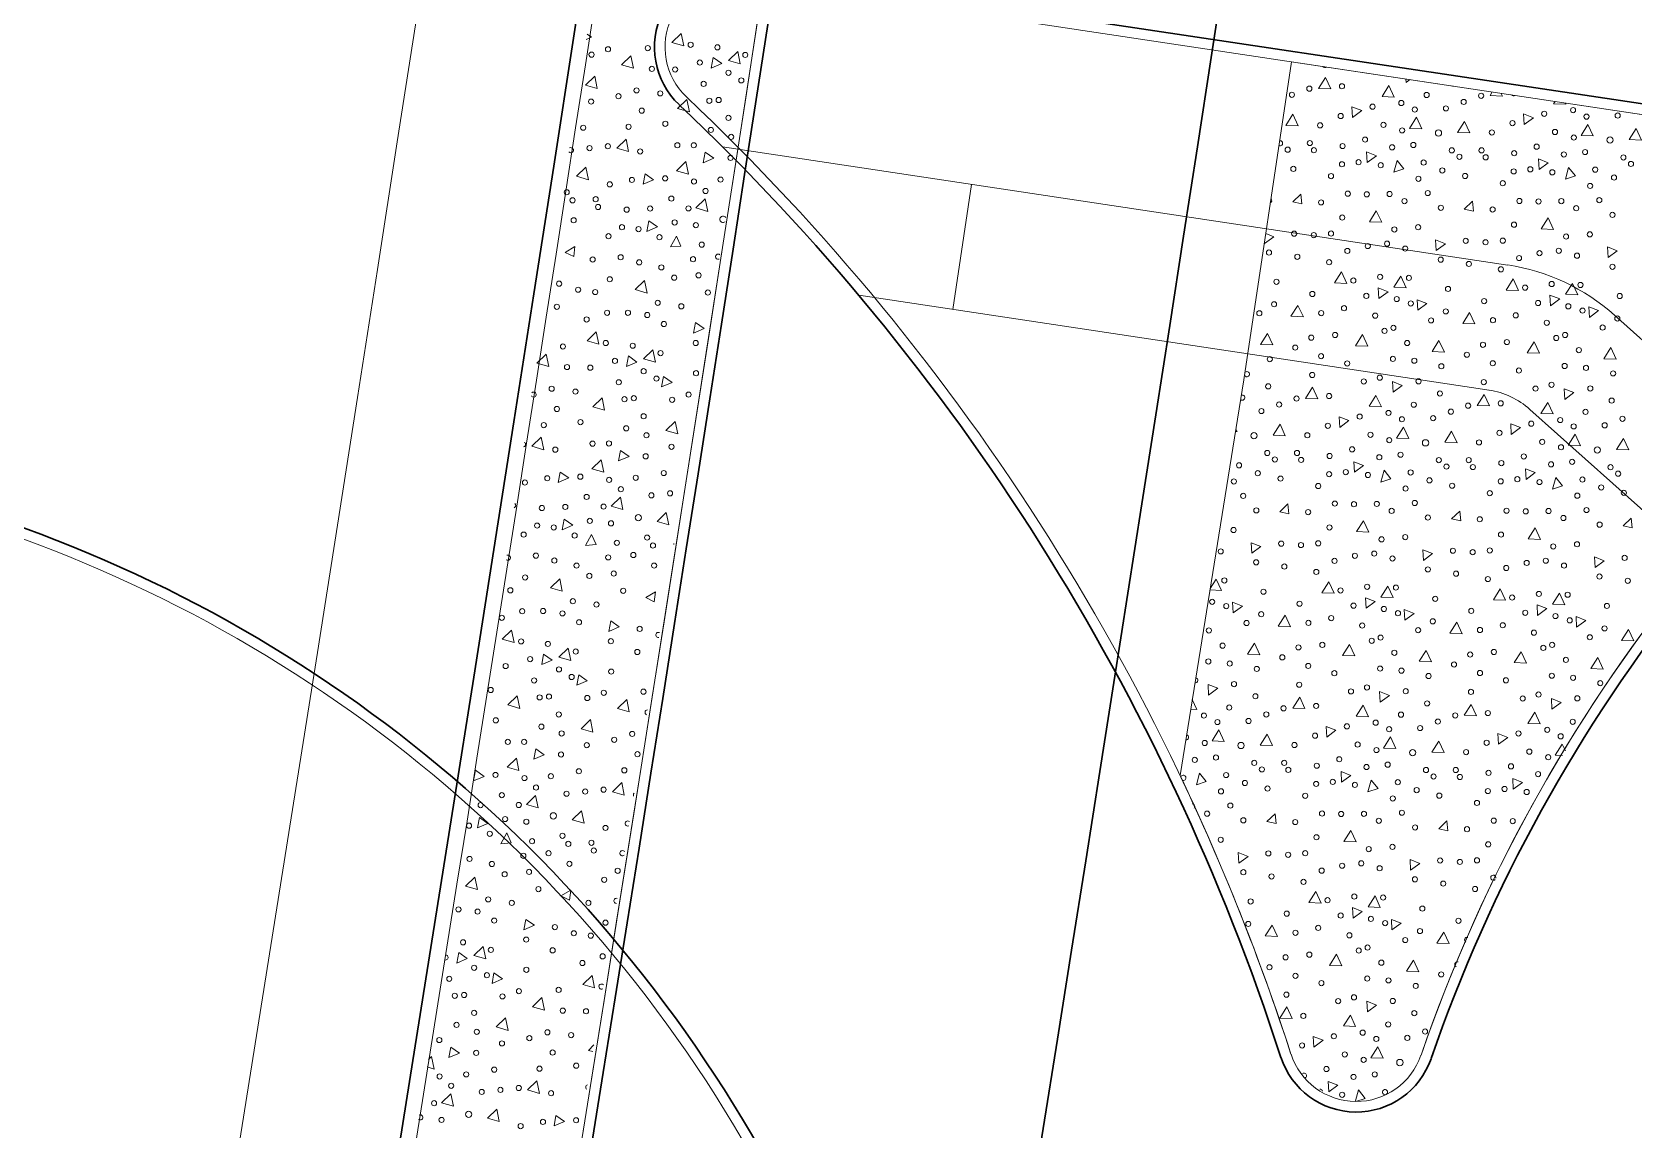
# Model space of a CAD drawing. Extents: x 2536801 to 2538856, y 7112140 to 7131569.
# Drawn here: x 2537818.6 to 2537919.8, y 7115272.8 to 7115342.2 of the extents above; entities that cross this region are included whole.
import ezdxf

# ---------------------------------------------------------------- set-up
doc = ezdxf.new("R2010")
doc.units = 0
doc.header["$LTSCALE"] = 100
doc.header["$MEASUREMENT"] = 0
for name, color, linetype, lineweight in [('D_BOC_FR', 3, 'Continuous', 13), ('D_BOC_MISC', 6, 'Continuous', 13), ('D_BOC_XST', 4, 'Continuous', 13), ('D_CTB_1', 2, 'Continuous', 0), ('D_EOS_FR', 3, 'Continuous', 30), ('D_EOS_ML', 7, 'Continuous', 30), ('D_EOT_ML', 7, 'Continuous', 13), ('D_FOC_FR', 3, 'Continuous', 30), ('D_FOC_XST', 4, 'Continuous', 30), ('D_RIPRAP_1', 7, 'Continuous', 0)]:
    doc.layers.add(name, color=color, linetype=linetype, lineweight=lineweight)

msp = doc.modelspace()

# ---------------------------------------------------------------- linework, layer by layer
at = {"layer": 'D_BOC_FR', "lineweight": 0}
msp.add_arc((2526379.38, 7117111.1), 11620.33, 349.200993, 352.971213, dxfattribs=at)
at = {"layer": 'D_BOC_MISC'}
for p, q in [((2537862.19, 7115334.99), (2537911.8, 7115327.52)), ((2537876.73, 7115324.71), (2537877.92, 7115332.62)), ((2537870.8, 7115325.61), (2537910.61, 7115319.61)), ((2537929.7, 7115314.36), (2537918.54, 7115324.35)), ((2537924.36, 7115308.4), (2537913.2, 7115318.39))]:
    msp.add_line(p, q, dxfattribs=at)
for radius in [13, 5]:
    msp.add_arc((2537909.86, 7115314.67), radius, 48.1653, 81.4386, dxfattribs=at)
at = {"layer": 'D_BOC_XST', "lineweight": 0}
msp.add_line((2537863.52, 7115345.58), (2537948.09, 7115332.85), dxfattribs=at)
at = {"layer": 'D_BOC_XST', "lineweight": 0, "extrusion": (0, 0, -1)}
for centre, start, end in [((-2537862.88, 7115341.29), 313.4179, 98.5614), ((-2537902.22, 7115278.98), 199.0351, 342.0508)]:
    msp.add_arc(centre, 4.33, start, end, dxfattribs=at)
at = {"layer": 'D_BOC_XST', "lineweight": 0}
for centre, radius, start, end in [((2537760.47, 7115233.06), 144.67, 17.9492, 46.5821), ((2538001.48, 7115244.74), 100.67, 121.6913, 160.9649), ((2537788.04, 7115228.17), 87.33, 350.6282, 81.4386)]:
    msp.add_arc(centre, radius, start, end, dxfattribs=at)
at = {"layer": 'D_CTB_1', "linetype": 'Continuous', "lineweight": 0, "ltscale": 0.025}
msp.add_arc((2526379.38, 7117111.1), 11610, 347.843052, 352.937674, dxfattribs=at)
at = {"layer": 'D_EOS_FR'}
msp.add_arc((2526379.38, 7117111.1), 11649, 349.376372, 352.971213, dxfattribs=at)
at = {"layer": 'D_EOS_ML'}
for radius, start in [(11485, 346.032105), (11515, 347.842935), (11609, 347.843052)]:
    msp.add_arc((2526379.38, 7117111.1), radius, start, 358.175075, dxfattribs=at)
at = {"layer": 'D_EOT_ML'}
for radius, start in [(11473, 346.032105), (11527, 347.842935), (11599, 347.843038)]:
    msp.add_arc((2526379.38, 7117111.1), radius, start, 358.175075, dxfattribs=at)
at = {"layer": 'D_FOC_FR'}
msp.add_arc((2526379.38, 7117111.1), 11621, 349.948329, 352.971213, dxfattribs=at)
at = {"layer": 'D_FOC_XST'}
msp.add_line((2537863.62, 7115346.24), (2537948.19, 7115333.51), dxfattribs=at)
at = {"layer": 'D_FOC_XST', "extrusion": (0, 0, -1)}
for centre, start, end in [((-2537862.88, 7115341.29), 313.4179, 98.5614), ((-2537902.22, 7115278.98), 199.0351, 342.0508)]:
    msp.add_arc(centre, 5, start, end, dxfattribs=at)
at = {"layer": 'D_FOC_XST'}
for centre, radius, start, end in [((2537760.47, 7115233.06), 144, 17.9492, 46.5821), ((2538001.48, 7115244.74), 100, 121.6913, 160.9649), ((2537788.04, 7115228.17), 88, 350.6282, 81.4386)]:
    msp.add_arc(centre, radius, start, end, dxfattribs=at)
at = {"layer": 'D_RIPRAP_1', "color": 7, "linetype": 'Continuous', "lineweight": 0}
for p, q in [((2537898.21, 7115331.51), (2537898.72, 7115332.01)), ((2537898.78, 7115331.38), (2537898.21, 7115331.51)), ((2537898.72, 7115332.01), (2537898.78, 7115331.38)), ((2537909.05, 7115331.06), (2537909.57, 7115331.56)), ((2537909.57, 7115331.56), (2537909.63, 7115330.93)), ((2537909.63, 7115330.93), (2537909.05, 7115331.06)), ((2537852.25, 7115328.32), (2537852.86, 7115328.69)), ((2537852.78, 7115328.06), (2537852.25, 7115328.32)), ((2537852.86, 7115328.69), (2537852.78, 7115328.06)), ((2537897.39, 7115311.93), (2537897.91, 7115312.42)), ((2537897.91, 7115312.42), (2537897.97, 7115311.8)), ((2537897.97, 7115311.8), (2537897.39, 7115311.93)), ((2537908.24, 7115311.48), (2537908.76, 7115311.97)), ((2537908.82, 7115311.35), (2537908.24, 7115311.48)), ((2537908.76, 7115311.97), (2537908.82, 7115311.35)), ((2537919.09, 7115311.03), (2537919.6, 7115311.52)), ((2537919.6, 7115311.52), (2537919.66, 7115310.9)), ((2537919.66, 7115310.9), (2537919.09, 7115311.03)), ((2537857.33, 7115306.5), (2537857.95, 7115306.86)), ((2537857.86, 7115306.24), (2537857.33, 7115306.5)), ((2537857.95, 7115306.86), (2537857.86, 7115306.24)), ((2537896.58, 7115292.34), (2537897.1, 7115292.84)), ((2537897.16, 7115292.21), (2537896.58, 7115292.34)), ((2537897.1, 7115292.84), (2537897.16, 7115292.21)), ((2537907.43, 7115291.89), (2537907.94, 7115292.39)), ((2537908.01, 7115291.76), (2537907.43, 7115291.89)), ((2537907.94, 7115292.39), (2537908.01, 7115291.76)), ((2537851.97, 7115287.65), (2537852.59, 7115288.01)), ((2537852.59, 7115288.01), (2537852.51, 7115287.38)), ((2537852.51, 7115287.38), (2537851.97, 7115287.65))]:
    msp.add_line(p, q, dxfattribs=at)
at = {"layer": 'D_RIPRAP_1', "color": 7, "linetype": 'Continuous', "lineweight": 0, "flags": 128}
for points in [[(2537853.63, 7115342.12), (2537853.91, 7115341.92), (2537853.57, 7115341.78)], [(2537905.61, 7115339.24), (2537905.37, 7115339.06), (2537905.35, 7115339.28)], [(2537911.37, 7115338.37), (2537911.46, 7115338.2), (2537910.68, 7115338.23), (2537910.82, 7115338.46)], [(2537915.44, 7115337.76), (2537915.47, 7115337.69), (2537914.69, 7115337.72), (2537914.78, 7115337.86)], [(2537896.5, 7115329.52), (2537897.01, 7115329.31), (2537896.43, 7115328.89), (2537896.43, 7115329.01)], [(2537894.61, 7115317.17), (2537894.7, 7115317), (2537894.59, 7115317)], [(2537892.99, 7115307.07), (2537893.37, 7115307.67), (2537893.71, 7115306.95), (2537892.97, 7115306.98)], [(2537891.86, 7115300.05), (2537892.15, 7115299.42), (2537891.76, 7115299.44)], [(2537915.26, 7115296.52), (2537914.8, 7115296.54), (2537915.24, 7115297.24), (2537915.44, 7115296.81)], [(2537853.99, 7115277.8), (2537853.71, 7115277.88), (2537854.05, 7115278.22)], [(2537843.61, 7115277.3), (2537843.8, 7115277.49), (2537843.96, 7115276.7), (2537843.53, 7115276.83)], [(2537902.17, 7115274.69), (2537902.36, 7115275.38), (2537902.79, 7115274.84), (2537902.27, 7115274.67)]]:
    msp.add_lwpolyline(points, dxfattribs=at)
for points in [[(2537859.73, 7115341.37), (2537858.98, 7115341.59), (2537859.57, 7115342.16)], [(2537856.56, 7115339.96), (2537855.81, 7115340.17), (2537856.4, 7115340.74)], [(2537861.47, 7115339.97), (2537861.59, 7115340.63), (2537862.14, 7115340.25)], [(2537863.3, 7115340.23), (2537862.56, 7115340.44), (2537863.15, 7115341.01)], [(2537854.27, 7115338.68), (2537853.52, 7115338.89), (2537854.11, 7115339.46)], [(2537900.61, 7115338.65), (2537899.83, 7115338.68), (2537900.27, 7115339.37)], [(2537904.62, 7115338.14), (2537903.85, 7115338.17), (2537904.29, 7115338.87)], [(2537860.09, 7115337.2), (2537859.34, 7115337.42), (2537859.93, 7115337.99)], [(2537901.99, 7115336.85), (2537901.95, 7115337.52), (2537902.57, 7115337.28)], [(2537898.56, 7115336.32), (2537897.78, 7115336.35), (2537898.22, 7115337.05)], [(2537906.36, 7115336.13), (2537905.58, 7115336.16), (2537906.02, 7115336.86)], [(2537909.4, 7115335.87), (2537908.63, 7115335.9), (2537909.07, 7115336.6)], [(2537912.84, 7115336.4), (2537912.8, 7115337.07), (2537913.42, 7115336.83)], [(2537917.2, 7115335.68), (2537916.43, 7115335.71), (2537916.86, 7115336.41)], [(2537856.25, 7115334.7), (2537855.5, 7115334.91), (2537856.09, 7115335.48)], [(2537920.25, 7115335.42), (2537919.47, 7115335.45), (2537919.91, 7115336.14)], [(2537860.97, 7115333.99), (2537861.09, 7115334.66), (2537861.63, 7115334.28)], [(2537902.92, 7115334.01), (2537902.88, 7115334.68), (2537903.5, 7115334.43)], [(2537853.71, 7115332.91), (2537852.96, 7115333.13), (2537853.55, 7115333.7)], [(2537860.03, 7115333.27), (2537859.28, 7115333.48), (2537859.87, 7115334.06)], [(2537905.23, 7115333.6), (2537904.59, 7115333.39), (2537904.8, 7115334.13)], [(2537913.77, 7115333.56), (2537913.73, 7115334.23), (2537914.35, 7115333.98)], [(2537916.07, 7115333.15), (2537915.44, 7115332.94), (2537915.64, 7115333.68)], [(2537857.17, 7115332.63), (2537857.29, 7115333.29), (2537857.83, 7115332.91)], [(2537861.25, 7115330.91), (2537860.5, 7115331.13), (2537861.09, 7115331.7)], [(2537857.41, 7115329.65), (2537857.53, 7115330.31), (2537858.08, 7115329.93)], [(2537903.83, 7115330.22), (2537903.06, 7115330.25), (2537903.49, 7115330.95)], [(2537914.68, 7115329.77), (2537913.9, 7115329.8), (2537914.34, 7115330.5)], [(2537859.56, 7115328.71), (2537858.89, 7115328.66), (2537859.27, 7115329.34)], [(2537907.28, 7115328.44), (2537907.24, 7115329.11), (2537907.86, 7115328.86)], [(2537918.13, 7115327.99), (2537918.09, 7115328.66), (2537918.71, 7115328.41)], [(2537857.42, 7115325.75), (2537856.67, 7115325.97), (2537857.26, 7115326.54)], [(2537901.63, 7115326.36), (2537900.85, 7115326.39), (2537901.29, 7115327.09)], [(2537905.37, 7115326.08), (2537904.59, 7115326.12), (2537905.03, 7115326.81)], [(2537912.48, 7115325.91), (2537911.7, 7115325.94), (2537912.14, 7115326.64)], [(2537916.22, 7115325.63), (2537915.44, 7115325.67), (2537915.88, 7115326.36)], [(2537903.65, 7115325.4), (2537903.61, 7115326.07), (2537904.23, 7115325.83)], [(2537906.11, 7115324.66), (2537906.07, 7115325.33), (2537906.69, 7115325.09)], [(2537914.5, 7115324.95), (2537914.46, 7115325.62), (2537915.08, 7115325.38)], [(2537898.88, 7115324.25), (2537898.1, 7115324.28), (2537898.54, 7115324.97)], [(2537909.72, 7115323.8), (2537908.95, 7115323.83), (2537909.38, 7115324.52)], [(2537916.95, 7115324.21), (2537916.92, 7115324.88), (2537917.53, 7115324.64)], [(2537854.37, 7115322.52), (2537853.63, 7115322.73), (2537854.21, 7115323.3)], [(2537860.35, 7115323.22), (2537860.47, 7115323.88), (2537861.02, 7115323.5)], [(2537896.95, 7115322.47), (2537896.17, 7115322.5), (2537896.61, 7115323.2)], [(2537902.95, 7115322.39), (2537902.17, 7115322.42), (2537902.61, 7115323.12)], [(2537907.79, 7115322.02), (2537907.01, 7115322.05), (2537907.45, 7115322.75)], [(2537913.79, 7115321.94), (2537913.02, 7115321.97), (2537913.46, 7115322.67)], [(2537918.64, 7115321.57), (2537917.86, 7115321.6), (2537918.3, 7115322.3)], [(2537851.2, 7115321.1), (2537850.46, 7115321.31), (2537851.05, 7115321.89)], [(2537856.11, 7115321.11), (2537856.24, 7115321.77), (2537856.78, 7115321.39)], [(2537857.95, 7115321.37), (2537857.2, 7115321.59), (2537857.79, 7115322.16)], [(2537858.33, 7115319.82), (2537858.45, 7115320.48), (2537859, 7115320.1)], [(2537899.8, 7115319.06), (2537899.02, 7115319.09), (2537899.46, 7115319.79)], [(2537903.81, 7115318.56), (2537903.03, 7115318.59), (2537903.47, 7115319.28)], [(2537904.55, 7115319.48), (2537904.52, 7115320.15), (2537905.13, 7115319.91)], [(2537910.64, 7115318.61), (2537909.87, 7115318.64), (2537910.3, 7115319.34)], [(2537915.4, 7115319.03), (2537915.36, 7115319.7), (2537915.98, 7115319.46)], [(2537854.73, 7115318.35), (2537853.98, 7115318.56), (2537854.57, 7115319.13)], [(2537914.66, 7115318.11), (2537913.88, 7115318.14), (2537914.32, 7115318.83)], [(2537859.35, 7115316.86), (2537858.61, 7115317.07), (2537859.2, 7115317.64)], [(2537897.74, 7115316.73), (2537896.97, 7115316.77), (2537897.41, 7115317.46)], [(2537901.18, 7115317.26), (2537901.14, 7115317.93), (2537901.76, 7115317.69)], [(2537905.54, 7115316.55), (2537904.77, 7115316.58), (2537905.2, 7115317.27)], [(2537912.02, 7115316.81), (2537911.99, 7115317.48), (2537912.6, 7115317.24)], [(2537850.89, 7115315.84), (2537850.14, 7115316.06), (2537850.73, 7115316.63)], [(2537908.59, 7115316.28), (2537907.81, 7115316.32), (2537908.25, 7115317.01)], [(2537916.39, 7115316.1), (2537915.61, 7115316.13), (2537916.05, 7115316.82)], [(2537919.44, 7115315.83), (2537918.66, 7115315.87), (2537919.1, 7115316.56)], [(2537854.68, 7115314.42), (2537853.93, 7115314.63), (2537854.52, 7115315.2)], [(2537855.61, 7115315.14), (2537855.73, 7115315.8), (2537856.28, 7115315.42)], [(2537851.81, 7115313.77), (2537851.93, 7115314.43), (2537852.48, 7115314.06)], [(2537902.11, 7115314.42), (2537902.07, 7115315.09), (2537902.69, 7115314.85)], [(2537904.41, 7115314.01), (2537903.78, 7115313.8), (2537903.98, 7115314.55)], [(2537912.95, 7115313.97), (2537912.92, 7115314.64), (2537913.53, 7115314.4)], [(2537915.26, 7115313.56), (2537914.62, 7115313.35), (2537914.83, 7115314.1)], [(2537855.89, 7115312.06), (2537855.14, 7115312.27), (2537855.73, 7115312.84)], [(2537852.06, 7115310.79), (2537852.18, 7115311.45), (2537852.72, 7115311.07)], [(2537858.79, 7115311.09), (2537858.05, 7115311.3), (2537858.63, 7115311.88)], [(2537903.02, 7115310.63), (2537902.24, 7115310.67), (2537902.68, 7115311.36)], [(2537854.2, 7115309.86), (2537853.53, 7115309.8), (2537853.91, 7115310.48)], [(2537913.87, 7115310.18), (2537913.09, 7115310.22), (2537913.53, 7115310.91)], [(2537895.62, 7115309.3), (2537895.58, 7115309.97), (2537896.2, 7115309.73)], [(2537906.47, 7115308.85), (2537906.43, 7115309.52), (2537907.05, 7115309.28)], [(2537917.31, 7115308.4), (2537917.28, 7115309.07), (2537917.89, 7115308.83)], [(2537852.06, 7115306.9), (2537851.31, 7115307.11), (2537851.9, 7115307.68)], [(2537900.82, 7115306.78), (2537900.04, 7115306.81), (2537900.48, 7115307.5)], [(2537904.56, 7115306.5), (2537903.78, 7115306.53), (2537904.22, 7115307.22)], [(2537911.66, 7115306.33), (2537910.89, 7115306.36), (2537911.32, 7115307.05)], [(2537894.45, 7115305.53), (2537894.41, 7115306.2), (2537895.03, 7115305.95)], [(2537902.84, 7115305.82), (2537902.8, 7115306.49), (2537903.42, 7115306.25)], [(2537913.68, 7115305.37), (2537913.65, 7115306.04), (2537914.26, 7115305.8)], [(2537915.4, 7115306.05), (2537914.63, 7115306.08), (2537915.07, 7115306.77)], [(2537855, 7115304.36), (2537855.12, 7115305.02), (2537855.66, 7115304.64)], [(2537898.06, 7115304.66), (2537897.29, 7115304.69), (2537897.73, 7115305.39)], [(2537905.29, 7115305.08), (2537905.26, 7115305.75), (2537905.88, 7115305.5)], [(2537916.14, 7115304.63), (2537916.11, 7115305.3), (2537916.72, 7115305.05)], [(2537849.02, 7115303.66), (2537848.27, 7115303.87), (2537848.86, 7115304.45)], [(2537908.91, 7115304.21), (2537908.13, 7115304.24), (2537908.57, 7115304.94)], [(2537919.76, 7115303.76), (2537918.98, 7115303.79), (2537919.42, 7115304.49)], [(2537852.59, 7115302.52), (2537851.84, 7115302.73), (2537852.43, 7115303.3)], [(2537896.13, 7115302.88), (2537895.35, 7115302.92), (2537895.79, 7115303.61)], [(2537902.13, 7115302.81), (2537901.36, 7115302.84), (2537901.8, 7115303.53)], [(2537906.98, 7115302.43), (2537906.2, 7115302.47), (2537906.64, 7115303.16)], [(2537912.98, 7115302.36), (2537912.2, 7115302.39), (2537912.64, 7115303.08)], [(2537850.76, 7115302.26), (2537850.88, 7115302.92), (2537851.42, 7115302.54)], [(2537917.83, 7115301.98), (2537917.05, 7115302.02), (2537917.49, 7115302.71)], [(2537852.98, 7115300.96), (2537853.1, 7115301.62), (2537853.64, 7115301.24)], [(2537892.89, 7115300.34), (2537892.86, 7115301.01), (2537893.47, 7115300.77)], [(2537849.37, 7115299.49), (2537848.62, 7115299.71), (2537849.21, 7115300.28)], [(2537856.29, 7115299.28), (2537855.54, 7115299.49), (2537856.13, 7115300.06)], [(2537898.98, 7115299.48), (2537898.21, 7115299.51), (2537898.65, 7115300.2)], [(2537903.74, 7115299.89), (2537903.7, 7115300.56), (2537904.32, 7115300.32)], [(2537914.59, 7115299.44), (2537914.55, 7115300.11), (2537915.17, 7115299.87)], [(2537903, 7115298.97), (2537902.22, 7115299), (2537902.66, 7115299.7)], [(2537909.83, 7115299.03), (2537909.05, 7115299.06), (2537909.49, 7115299.75)], [(2537913.84, 7115298.52), (2537913.07, 7115298.55), (2537913.51, 7115299.25)], [(2537854, 7115298), (2537853.25, 7115298.21), (2537853.84, 7115298.79)], [(2537893.88, 7115297.41), (2537893.11, 7115297.44), (2537893.55, 7115298.14)], [(2537900.36, 7115297.68), (2537900.33, 7115298.35), (2537900.94, 7115298.11)], [(2537850.26, 7115296.28), (2537850.38, 7115296.94), (2537850.92, 7115296.56)], [(2537896.93, 7115297.15), (2537896.15, 7115297.18), (2537896.59, 7115297.87)], [(2537904.73, 7115296.96), (2537903.95, 7115296.99), (2537904.39, 7115297.69)], [(2537907.78, 7115296.7), (2537907, 7115296.73), (2537907.44, 7115297.42)], [(2537911.21, 7115297.23), (2537911.17, 7115297.9), (2537911.79, 7115297.66)], [(2537849.32, 7115295.56), (2537848.57, 7115295.77), (2537849.16, 7115296.35)], [(2537846.46, 7115294.92), (2537846.58, 7115295.58), (2537847.12, 7115295.2)], [(2537892.75, 7115294.88), (2537892.12, 7115294.67), (2537892.32, 7115295.41)], [(2537901.29, 7115294.84), (2537901.26, 7115295.51), (2537901.88, 7115295.26)], [(2537903.6, 7115294.43), (2537902.96, 7115294.22), (2537903.17, 7115294.96)], [(2537912.14, 7115294.39), (2537912.11, 7115295.06), (2537912.72, 7115294.81)], [(2537850.53, 7115293.2), (2537849.79, 7115293.41), (2537850.37, 7115293.99)], [(2537855.97, 7115294.02), (2537855.23, 7115294.23), (2537855.82, 7115294.81)], [(2537853.44, 7115292.24), (2537852.69, 7115292.45), (2537853.28, 7115293.02)], [(2537846.7, 7115291.94), (2537846.82, 7115292.6), (2537847.36, 7115292.22)], [(2537848.84, 7115291), (2537848.18, 7115290.94), (2537848.55, 7115291.62)], [(2537902.21, 7115291.05), (2537901.43, 7115291.08), (2537901.87, 7115291.77)], [(2537894.81, 7115289.72), (2537894.77, 7115290.39), (2537895.39, 7115290.14)], [(2537905.65, 7115289.27), (2537905.62, 7115289.94), (2537906.23, 7115289.69)], [(2537846.7, 7115288.04), (2537845.95, 7115288.25), (2537846.54, 7115288.83)], [(2537900, 7115287.19), (2537899.23, 7115287.22), (2537899.66, 7115287.92)], [(2537902.02, 7115286.23), (2537901.99, 7115286.9), (2537902.6, 7115286.66)], [(2537903.74, 7115286.91), (2537902.97, 7115286.95), (2537903.41, 7115287.64)], [(2537849.64, 7115285.5), (2537849.76, 7115286.16), (2537850.3, 7115285.79)], [(2537897.25, 7115285.08), (2537896.47, 7115285.11), (2537896.91, 7115285.8)], [(2537904.48, 7115285.49), (2537904.45, 7115286.16), (2537905.06, 7115285.92)], [(2537908.1, 7115284.63), (2537907.32, 7115284.66), (2537907.76, 7115285.35)], [(2537845.4, 7115283.4), (2537845.52, 7115284.06), (2537846.06, 7115283.68)], [(2537847.23, 7115283.66), (2537846.48, 7115283.87), (2537847.07, 7115284.45)], [(2537901.32, 7115283.22), (2537900.54, 7115283.25), (2537900.98, 7115283.95)], [(2537847.62, 7115282.11), (2537847.74, 7115282.77), (2537848.28, 7115282.39)], [(2537906.17, 7115282.85), (2537905.39, 7115282.88), (2537905.83, 7115283.58)], [(2537854.1, 7115281.84), (2537853.35, 7115282.05), (2537853.94, 7115282.62)], [(2537850.93, 7115280.42), (2537850.18, 7115280.64), (2537850.77, 7115281.21)], [(2537902.93, 7115280.31), (2537902.89, 7115280.98), (2537903.51, 7115280.74)], [(2537848.64, 7115279.14), (2537847.89, 7115279.36), (2537848.48, 7115279.93)], [(2537898.17, 7115279.89), (2537897.39, 7115279.92), (2537897.83, 7115280.62)], [(2537902.18, 7115279.39), (2537901.41, 7115279.42), (2537901.85, 7115280.11)], [(2537899.55, 7115278.09), (2537899.51, 7115278.76), (2537900.13, 7115278.52)], [(2537844.9, 7115277.43), (2537845.02, 7115278.09), (2537845.56, 7115277.71)], [(2537903.92, 7115277.38), (2537903.14, 7115277.41), (2537903.58, 7115278.1)], [(2537850.62, 7115275.16), (2537849.87, 7115275.38), (2537850.46, 7115275.95)], [(2537900.48, 7115275.25), (2537900.45, 7115275.92), (2537901.06, 7115275.68)], [(2537845.18, 7115274.35), (2537844.43, 7115274.56), (2537845.02, 7115275.13)], [(2537848.08, 7115273.38), (2537847.33, 7115273.59), (2537847.92, 7115274.17)], [(2537851.54, 7115273.1), (2537851.66, 7115273.76), (2537852.21, 7115273.38)]]:
    msp.add_lwpolyline(points, close=True, dxfattribs=at)
at = {"layer": 'D_RIPRAP_1', "color": 7, "lineweight": 0, "flags": 128}
msp.add_lwpolyline([(2537948.09, 7115332.85), (2537898.13, 7115340.37), (2537895.11, 7115320.26), (2537891.09, 7115295.26)], dxfattribs=at)
at = {"layer": 'D_RIPRAP_1', "color": 7, "linetype": 'Continuous', "lineweight": 0}
for centre, radius in [((2537860.17, 7115341.44), 0.163), ((2537861.86, 7115341.28), 0.163), ((2537853.91, 7115340.82), 0.163), ((2537854.95, 7115341.16), 0.163), ((2537857.46, 7115341.23), 0.163), ((2537860.75, 7115340.32), 0.163), ((2537863.62, 7115340.8), 0.163), ((2537857.72, 7115339.92), 0.163), ((2537859.19, 7115339.88), 0.163), ((2537862.56, 7115339.67), 0.163), ((2537856.75, 7115338.56), 0.163), ((2537858.25, 7115338.37), 0.163), ((2537860.99, 7115338.97), 0.163), ((2537863.37, 7115339.19), 0.163), ((2537898.16, 7115338.28), 0.163), ((2537899.26, 7115338.67), 0.163), ((2537901.32, 7115338.82), 0.163), ((2537906.67, 7115338.27), 0.163), ((2537853.88, 7115337.85), 0.163), ((2537855.61, 7115338.19), 0.163), ((2537857.08, 7115337.28), 0.163), ((2537861.35, 7115337.9), 0.163), ((2537861.94, 7115337.95), 0.163), ((2537903.25, 7115337.53), 0.163), ((2537905.07, 7115337.76), 0.163), ((2537905.92, 7115337.35), 0.163), ((2537907.89, 7115337.42), 0.163), ((2537909.01, 7115337.83), 0.163), ((2537910.11, 7115338.22), 0.163), ((2537915.92, 7115337.31), 0.163), ((2537856.25, 7115336.26), 0.163), ((2537858.57, 7115336.45), 0.163), ((2537862.56, 7115336.82), 0.163), ((2537899.94, 7115336.35), 0.163), ((2537901.24, 7115336.94), 0.163), ((2537903.94, 7115336.38), 0.163), ((2537912.09, 7115336.49), 0.163), ((2537914.1, 7115337.08), 0.163), ((2537916.77, 7115336.9), 0.163), ((2537918.74, 7115336.97), 0.163), ((2537853.38, 7115336.2), 0.163), ((2537861.45, 7115336.06), 0.163), ((2537862.73, 7115335.62), 0.163), ((2537899.29, 7115335.23), 0.163), ((2537902.78, 7115335.45), 0.163), ((2537905.12, 7115336.03), 0.163), ((2537907.42, 7115335.87), 0.199), ((2537910.79, 7115335.9), 0.163), ((2537914.78, 7115335.93), 0.163), ((2537915.97, 7115335.58), 0.163), ((2537918.26, 7115335.42), 0.199), ((2537853.78, 7115334.91), 0.163), ((2537854.94, 7115335.03), 0.163), ((2537856.98, 7115334.7), 0.163), ((2537859.33, 7115335.09), 0.163), ((2537860.37, 7115335.09), 0.163), ((2537862.69, 7115334.29), 0.163), ((2537897.89, 7115334.81), 0.163), ((2537899.55, 7115334.78), 0.163), ((2537901.36, 7115335.04), 0.163), ((2537904.49, 7115334.96), 0.163), ((2537905.83, 7115335.11), 0.163), ((2537908.26, 7115334.77), 0.163), ((2537908.74, 7115334.36), 0.163), ((2537910.14, 7115334.77), 0.163), ((2537910.4, 7115334.33), 0.163), ((2537912.2, 7115334.59), 0.163), ((2537913.62, 7115335), 0.163), ((2537915.34, 7115334.51), 0.163), ((2537916.68, 7115334.66), 0.163), ((2537919.1, 7115334.32), 0.163), ((2537898.25, 7115333.6), 0.163), ((2537901.32, 7115333.89), 0.163), ((2537902.37, 7115334.02), 0.163), ((2537903.77, 7115333.83), 0.163), ((2537906.48, 7115334), 0.163), ((2537907.66, 7115333.5), 0.163), ((2537912.17, 7115333.44), 0.163), ((2537913.22, 7115333.57), 0.163), ((2537914.61, 7115333.38), 0.163), ((2537917.32, 7115333.55), 0.163), ((2537919.58, 7115333.91), 0.163), ((2537855.06, 7115332.62), 0.163), ((2537856.46, 7115332.9), 0.163), ((2537858.56, 7115333), 0.163), ((2537860.38, 7115332.8), 0.163), ((2537861.11, 7115332.2), 0.163), ((2537862.06, 7115332.92), 0.163), ((2537900.63, 7115333.14), 0.163), ((2537906.15, 7115332.97), 0.163), ((2537909.1, 7115333.15), 0.163), ((2537911.48, 7115332.69), 0.163), ((2537917, 7115332.52), 0.163), ((2537918.51, 7115333.05), 0.163), ((2537852.34, 7115332.12), 0.163), ((2537852.71, 7115331.61), 0.163), ((2537854.17, 7115331.68), 0.163), ((2537854.32, 7115331.19), 0.163), ((2537858.95, 7115331.72), 0.163), ((2537900, 7115331.48), 0.163), ((2537901.69, 7115332.03), 0.163), ((2537902.89, 7115331.99), 0.163), ((2537904.33, 7115332.01), 0.163), ((2537905.27, 7115331.56), 0.163), ((2537906.74, 7115332.07), 0.163), ((2537912.53, 7115331.57), 0.163), ((2537913.74, 7115331.54), 0.163), ((2537915.18, 7115331.56), 0.163), ((2537917.58, 7115331.62), 0.163), ((2537852.78, 7115330.35), 0.163), ((2537856.13, 7115331.02), 0.163), ((2537857.61, 7115331.09), 0.163), ((2537859.16, 7115330.21), 0.163), ((2537860.03, 7115331.1), 0.163), ((2537901.34, 7115330.52), 0.163), ((2537907.57, 7115331.14), 0.163), ((2537910.84, 7115331.03), 0.163), ((2537916.12, 7115331.11), 0.163), ((2537918.41, 7115330.69), 0.163), ((2537854.98, 7115329.34), 0.163), ((2537855.83, 7115329.91), 0.163), ((2537856.88, 7115329.79), 0.163), ((2537858.2, 7115329.28), 0.163), ((2537860.5, 7115330.04), 0.163), ((2537898.3, 7115329.5), 0.163), ((2537899.54, 7115329.41), 0.163), ((2537900.63, 7115329.51), 0.163), ((2537904.63, 7115329.77), 0.163), ((2537906.13, 7115329.91), 0.163), ((2537912.19, 7115330.07), 0.163), ((2537915.48, 7115329.32), 0.163), ((2537916.98, 7115329.46), 0.163), ((2537860.87, 7115328.81), 0.163), ((2537896.71, 7115328.31), 0.163), ((2537901.66, 7115328.41), 0.163), ((2537902.95, 7115328.72), 0.163), ((2537904.17, 7115328.87), 0.163), ((2537905.32, 7115328.56), 0.163), ((2537909.14, 7115329.05), 0.163), ((2537910.39, 7115328.96), 0.163), ((2537911.48, 7115329.06), 0.163), ((2537913.8, 7115328.27), 0.163), ((2537915.02, 7115328.42), 0.163), ((2537853.98, 7115327.87), 0.163), ((2537855.75, 7115328.01), 0.163), ((2537856.92, 7115327.69), 0.163), ((2537858.32, 7115327.37), 0.163), ((2537860.32, 7115327.89), 0.163), ((2537898.5, 7115328.04), 0.163), ((2537900.51, 7115327.7), 0.163), ((2537907.56, 7115327.86), 0.163), ((2537909.34, 7115327.59), 0.163), ((2537911.36, 7115327.25), 0.163), ((2537912.51, 7115327.96), 0.163), ((2537916.17, 7115328.11), 0.163), ((2537918.41, 7115327.41), 0.163), ((2537851.86, 7115326.34), 0.163), ((2537855.06, 7115326.62), 0.163), ((2537859.13, 7115326.72), 0.163), ((2537860.67, 7115326.87), 0.163), ((2537897.18, 7115326.46), 0.163), ((2537902.04, 7115326.54), 0.163), ((2537903.73, 7115326.77), 0.163), ((2537905.55, 7115326.71), 0.163), ((2537914.57, 7115326.32), 0.163), ((2537916.39, 7115326.26), 0.163), ((2537853.06, 7115325.96), 0.163), ((2537854.14, 7115325.81), 0.163), ((2537858.09, 7115325.13), 0.163), ((2537861.26, 7115325.78), 0.163), ((2537899.45, 7115325.69), 0.163), ((2537902.86, 7115325.57), 0.163), ((2537904.78, 7115325.37), 0.163), ((2537905.67, 7115325.09), 0.163), ((2537908.02, 7115326.01), 0.163), ((2537910.3, 7115325.24), 0.163), ((2537912.89, 7115326.09), 0.163), ((2537913.71, 7115325.12), 0.163), ((2537918.87, 7115325.56), 0.163), ((2537851.72, 7115324.88), 0.163), ((2537853.6, 7115324.08), 0.163), ((2537854.89, 7115324.5), 0.163), ((2537856.21, 7115324.5), 0.163), ((2537857.43, 7115324.36), 0.163), ((2537859.58, 7115324.91), 0.163), ((2537896.1, 7115324.47), 0.163), ((2537897.03, 7115325.04), 0.163), ((2537900.01, 7115324.48), 0.163), ((2537901.45, 7115324.79), 0.163), ((2537903.42, 7115324.32), 0.163), ((2537907.88, 7115324.59), 0.163), ((2537912.3, 7115324.34), 0.163), ((2537915.62, 7115324.91), 0.163), ((2537916.52, 7115324.64), 0.163), ((2537918.72, 7115324.14), 0.163), ((2537858.48, 7115323.79), 0.163), ((2537900.89, 7115323.1), 0.163), ((2537904.01, 7115323.36), 0.163), ((2537904.57, 7115323.55), 0.163), ((2537906.95, 7115324.02), 0.163), ((2537910.86, 7115324.03), 0.163), ((2537914.26, 7115323.87), 0.163), ((2537915.42, 7115323.1), 0.163), ((2537917.79, 7115323.57), 0.163), ((2537852.1, 7115322.37), 0.163), ((2537854.81, 7115322.59), 0.163), ((2537856.51, 7115322.42), 0.163), ((2537860.49, 7115322.59), 0.163), ((2537898.37, 7115322.3), 0.163), ((2537899.38, 7115322.93), 0.163), ((2537905.44, 7115322.59), 0.163), ((2537910.23, 7115322.48), 0.163), ((2537911.74, 7115322.65), 0.163), ((2537914.86, 7115322.91), 0.163), ((2537916.29, 7115322.14), 0.163), ((2537852.36, 7115321.07), 0.163), ((2537855.39, 7115321.46), 0.163), ((2537858.27, 7115321.95), 0.163), ((2537896.76, 7115321.57), 0.163), ((2537900, 7115321.76), 0.163), ((2537901.65, 7115321.3), 0.163), ((2537904.54, 7115321.59), 0.163), ((2537905.89, 7115321.47), 0.163), ((2537907.6, 7115321.12), 0.163), ((2537909.21, 7115321.85), 0.163), ((2537910.85, 7115321.31), 0.163), ((2537915.39, 7115321.14), 0.163), ((2537853.83, 7115321.03), 0.163), ((2537855.63, 7115320.11), 0.163), ((2537857.2, 7115320.81), 0.163), ((2537858.01, 7115320.34), 0.163), ((2537860.51, 7115320.68), 0.163), ((2537899.44, 7115320.57), 0.163), ((2537902.7, 7115320.16), 0.163), ((2537903.71, 7115320.4), 0.163), ((2537906.16, 7115320.17), 0.163), ((2537910.28, 7115320.12), 0.163), ((2537912.5, 7115320.85), 0.163), ((2537916.74, 7115321.02), 0.163), ((2537918.45, 7115320.67), 0.163), ((2537851.39, 7115319.7), 0.163), ((2537852.89, 7115319.52), 0.163), ((2537855.99, 7115319.04), 0.163), ((2537856.58, 7115319.1), 0.163), ((2537860.04, 7115319.33), 0.163), ((2537896.66, 7115319.85), 0.163), ((2537898.45, 7115319.08), 0.163), ((2537900.51, 7115319.24), 0.163), ((2537907.51, 7115319.4), 0.163), ((2537913.55, 7115319.71), 0.163), ((2537914.56, 7115319.95), 0.163), ((2537917.01, 7115319.72), 0.163), ((2537851.72, 7115318.42), 0.163), ((2537859, 7115319), 0.163), ((2537896.23, 7115318.29), 0.163), ((2537897.35, 7115318.7), 0.163), ((2537904.26, 7115318.17), 0.163), ((2537905.86, 7115318.69), 0.163), ((2537908.2, 7115318.25), 0.163), ((2537909.29, 7115318.63), 0.163), ((2537911.35, 7115318.78), 0.163), ((2537916.71, 7115318.24), 0.163), ((2537918.36, 7115318.95), 0.163), ((2537850.89, 7115317.4), 0.163), ((2537853.21, 7115317.59), 0.163), ((2537856.1, 7115317.2), 0.163), ((2537857.2, 7115317.96), 0.163), ((2537900.43, 7115317.36), 0.163), ((2537902.44, 7115317.94), 0.163), ((2537905.11, 7115317.77), 0.163), ((2537907.08, 7115317.84), 0.163), ((2537913.28, 7115317.49), 0.163), ((2537915.11, 7115317.72), 0.163), ((2537915.96, 7115317.32), 0.163), ((2537917.92, 7115317.39), 0.163), ((2537919.04, 7115317.8), 0.163), ((2537853.97, 7115316.23), 0.163), ((2537855.01, 7115316.24), 0.163), ((2537857.38, 7115316.76), 0.163), ((2537858.96, 7115316.03), 0.163), ((2537895.76, 7115316.73), 0.199), ((2537899.13, 7115316.76), 0.163), ((2537903.12, 7115316.79), 0.163), ((2537904.31, 7115316.45), 0.163), ((2537906.6, 7115316.28), 0.199), ((2537909.98, 7115316.31), 0.163), ((2537911.27, 7115316.91), 0.163), ((2537913.97, 7115316.34), 0.163), ((2537915.16, 7115316), 0.163), ((2537851.62, 7115315.85), 0.163), ((2537857.33, 7115315.43), 0.163), ((2537896.6, 7115315.64), 0.163), ((2537897.08, 7115315.23), 0.163), ((2537898.48, 7115315.64), 0.163), ((2537898.74, 7115315.2), 0.163), ((2537900.54, 7115315.45), 0.163), ((2537901.96, 7115315.87), 0.163), ((2537903.68, 7115315.37), 0.163), ((2537905.02, 7115315.53), 0.163), ((2537907.44, 7115315.19), 0.163), ((2537909.33, 7115315.19), 0.163), ((2537911.39, 7115315), 0.163), ((2537912.81, 7115315.42), 0.163), ((2537915.86, 7115315.08), 0.163), ((2537917.45, 7115315.83), 0.199), ((2537851.11, 7115314.04), 0.163), ((2537853.2, 7115314.14), 0.163), ((2537856.7, 7115314.07), 0.163), ((2537858.47, 7115314.37), 0.163), ((2537894.82, 7115314.86), 0.163), ((2537896, 7115314.36), 0.163), ((2537897.44, 7115314.02), 0.163), ((2537900.51, 7115314.3), 0.163), ((2537901.56, 7115314.43), 0.163), ((2537902.96, 7115314.25), 0.163), ((2537905.66, 7115314.41), 0.163), ((2537907.92, 7115314.78), 0.163), ((2537909.59, 7115314.75), 0.163), ((2537912.4, 7115313.98), 0.163), ((2537914.53, 7115314.92), 0.163), ((2537916.51, 7115313.96), 0.163), ((2537918.29, 7115314.74), 0.163), ((2537918.77, 7115314.33), 0.163), ((2537849.7, 7115313.77), 0.163), ((2537855.02, 7115313.94), 0.163), ((2537855.76, 7115313.35), 0.163), ((2537857.69, 7115312.96), 0.163), ((2537858.87, 7115313.09), 0.163), ((2537894.49, 7115313.84), 0.163), ((2537899.82, 7115313.55), 0.163), ((2537905.34, 7115313.39), 0.163), ((2537906.85, 7115313.91), 0.163), ((2537908.28, 7115313.57), 0.163), ((2537910.66, 7115313.1), 0.163), ((2537911.35, 7115313.85), 0.163), ((2537913.8, 7115313.8), 0.163), ((2537916.19, 7115312.94), 0.163), ((2537917.7, 7115313.46), 0.163), ((2537919.13, 7115313.12), 0.163), ((2537850.77, 7115312.16), 0.163), ((2537852.25, 7115312.23), 0.163), ((2537853.6, 7115312.86), 0.163), ((2537854.67, 7115312.25), 0.163), ((2537895.08, 7115312.93), 0.163), ((2537895.91, 7115312.01), 0.163), ((2537900.87, 7115312.44), 0.163), ((2537902.08, 7115312.4), 0.163), ((2537903.52, 7115312.42), 0.163), ((2537904.46, 7115311.98), 0.163), ((2537905.92, 7115312.48), 0.163), ((2537911.72, 7115311.99), 0.163), ((2537912.93, 7115311.95), 0.163), ((2537914.37, 7115311.97), 0.163), ((2537916.77, 7115312.03), 0.163), ((2537850.47, 7115311.05), 0.163), ((2537851.52, 7115310.93), 0.163), ((2537853.8, 7115311.35), 0.163), ((2537855.14, 7115311.19), 0.163), ((2537856.86, 7115311.55), 0.199), ((2537899.18, 7115311.9), 0.163), ((2537900.53, 7115310.93), 0.163), ((2537906.75, 7115311.56), 0.163), ((2537910.03, 7115311.45), 0.163), ((2537915.31, 7115311.53), 0.163), ((2537917.6, 7115311.11), 0.163), ((2537849.62, 7115310.48), 0.163), ((2537852.84, 7115310.42), 0.163), ((2537855.51, 7115309.96), 0.163), ((2537857.42, 7115310.29), 0.163), ((2537894.47, 7115310.77), 0.163), ((2537897.48, 7115309.91), 0.163), ((2537899.82, 7115309.93), 0.163), ((2537903.82, 7115310.18), 0.163), ((2537905.32, 7115310.32), 0.163), ((2537911.37, 7115310.48), 0.163), ((2537850.39, 7115309.15), 0.163), ((2537854.96, 7115309.04), 0.163), ((2537856.55, 7115309.19), 0.163), ((2537857.79, 7115309.79), 0.163), ((2537893.66, 7115309.42), 0.163), ((2537898.73, 7115309.82), 0.163), ((2537902.14, 7115309.14), 0.163), ((2537903.36, 7115309.28), 0.163), ((2537904.51, 7115308.97), 0.163), ((2537908.33, 7115309.46), 0.163), ((2537909.58, 7115309.37), 0.163), ((2537910.66, 7115309.48), 0.163), ((2537914.67, 7115309.73), 0.163), ((2537916.17, 7115309.87), 0.163), ((2537919.18, 7115309.01), 0.163), ((2537851.56, 7115308.84), 0.163), ((2537852.96, 7115308.52), 0.163), ((2537855.31, 7115308.02), 0.163), ((2537857.86, 7115308.52), 0.163), ((2537895.9, 7115308.73), 0.163), ((2537897.68, 7115308.46), 0.163), ((2537899.7, 7115308.12), 0.163), ((2537900.85, 7115308.82), 0.163), ((2537906.75, 7115308.28), 0.163), ((2537908.53, 7115308.01), 0.163), ((2537911.7, 7115308.37), 0.163), ((2537912.99, 7115308.69), 0.163), ((2537914.2, 7115308.83), 0.163), ((2537915.35, 7115308.52), 0.163), ((2537848.78, 7115306.96), 0.163), ((2537849.71, 7115307.77), 0.163), ((2537853.77, 7115307.87), 0.163), ((2537855.91, 7115306.93), 0.163), ((2537893.89, 7115307.58), 0.163), ((2537896.36, 7115306.87), 0.163), ((2537901.23, 7115306.95), 0.163), ((2537902.91, 7115307.18), 0.163), ((2537904.73, 7115307.13), 0.163), ((2537910.54, 7115307.67), 0.163), ((2537917.59, 7115307.83), 0.163), ((2537919.38, 7115307.56), 0.163), ((2537852.73, 7115306.27), 0.163), ((2537854.22, 7115306.06), 0.163), ((2537893.12, 7115306.23), 0.163), ((2537894.01, 7115305.96), 0.163), ((2537898.64, 7115306.11), 0.163), ((2537902.05, 7115305.99), 0.163), ((2537907.21, 7115306.42), 0.163), ((2537912.07, 7115306.5), 0.163), ((2537913.76, 7115306.73), 0.163), ((2537915.58, 7115306.68), 0.163), ((2537918.06, 7115305.97), 0.163), ((2537848.24, 7115305.22), 0.163), ((2537849.53, 7115305.64), 0.163), ((2537850.85, 7115305.65), 0.163), ((2537852.07, 7115305.5), 0.163), ((2537853.12, 7115304.94), 0.163), ((2537895.29, 7115304.89), 0.163), ((2537896.22, 7115305.45), 0.163), ((2537899.2, 7115304.9), 0.163), ((2537900.64, 7115305.2), 0.163), ((2537903.97, 7115305.78), 0.163), ((2537904.86, 7115305.51), 0.163), ((2537907.06, 7115305), 0.163), ((2537909.49, 7115305.66), 0.163), ((2537912.9, 7115305.54), 0.163), ((2537914.81, 7115305.33), 0.163), ((2537915.71, 7115305.06), 0.163), ((2537856.95, 7115304.52), 0.163), ((2537892.91, 7115304.42), 0.163), ((2537902.6, 7115304.73), 0.163), ((2537903.76, 7115303.97), 0.163), ((2537906.13, 7115304.44), 0.163), ((2537910.04, 7115304.45), 0.163), ((2537911.48, 7115304.75), 0.163), ((2537913.45, 7115304.28), 0.163), ((2537916.98, 7115303.99), 0.163), ((2537917.91, 7115304.55), 0.163), ((2537849.46, 7115303.73), 0.163), ((2537851.15, 7115303.57), 0.163), ((2537852.91, 7115303.09), 0.163), ((2537855.13, 7115303.74), 0.163), ((2537856.8, 7115303.06), 0.163), ((2537893.78, 7115303.46), 0.163), ((2537898.57, 7115303.35), 0.163), ((2537900.08, 7115303.51), 0.163), ((2537903.2, 7115303.77), 0.163), ((2537904.63, 7115303.01), 0.163), ((2537909.42, 7115302.9), 0.163), ((2537910.92, 7115303.06), 0.163), ((2537914.04, 7115303.32), 0.163), ((2537914.6, 7115303.51), 0.163), ((2537848.48, 7115302.17), 0.163), ((2537850.03, 7115302.61), 0.163), ((2537851.85, 7115301.96), 0.163), ((2537855.15, 7115301.82), 0.163), ((2537892.88, 7115302.46), 0.163), ((2537894.23, 7115302.33), 0.163), ((2537895.94, 7115301.99), 0.163), ((2537897.55, 7115302.72), 0.163), ((2537899.19, 7115302.18), 0.163), ((2537903.73, 7115302.01), 0.163), ((2537905.08, 7115301.88), 0.163), ((2537908.4, 7115302.27), 0.163), ((2537915.47, 7115302.56), 0.163), ((2537850.28, 7115301.26), 0.163), ((2537852.65, 7115301.48), 0.163), ((2537894.5, 7115301.03), 0.163), ((2537898.62, 7115300.99), 0.163), ((2537900.84, 7115301.72), 0.163), ((2537902.9, 7115300.82), 0.163), ((2537906.79, 7115301.54), 0.163), ((2537910.04, 7115301.73), 0.163), ((2537911.68, 7115301.27), 0.163), ((2537914.58, 7115301.56), 0.163), ((2537915.92, 7115301.43), 0.163), ((2537917.64, 7115301.09), 0.163), ((2537847.54, 7115300.66), 0.163), ((2537850.63, 7115300.19), 0.163), ((2537851.22, 7115300.24), 0.163), ((2537853.64, 7115300.15), 0.163), ((2537854.68, 7115300.48), 0.163), ((2537857.19, 7115300.55), 0.163), ((2537895.85, 7115300.26), 0.163), ((2537901.89, 7115300.57), 0.163), ((2537905.35, 7115300.58), 0.163), ((2537906.7, 7115299.81), 0.163), ((2537909.47, 7115300.54), 0.163), ((2537912.74, 7115300.12), 0.163), ((2537913.74, 7115300.37), 0.163), ((2537916.19, 7115300.13), 0.163), ((2537851.84, 7115299.11), 0.163), ((2537892.6, 7115299.04), 0.163), ((2537894.2, 7115299.55), 0.163), ((2537896.54, 7115299.11), 0.163), ((2537897.63, 7115299.5), 0.163), ((2537899.69, 7115299.65), 0.163), ((2537905.05, 7115299.1), 0.163), ((2537908.48, 7115299.05), 0.163), ((2537910.54, 7115299.2), 0.163), ((2537847.86, 7115298.74), 0.163), ((2537850.74, 7115298.34), 0.163), ((2537852.02, 7115297.91), 0.163), ((2537856.48, 7115297.88), 0.163), ((2537893.45, 7115298.63), 0.163), ((2537895.42, 7115298.7), 0.163), ((2537899.62, 7115297.77), 0.163), ((2537901.63, 7115298.36), 0.163), ((2537903.45, 7115298.59), 0.163), ((2537904.3, 7115298.18), 0.163), ((2537906.26, 7115298.25), 0.163), ((2537907.38, 7115298.66), 0.163), ((2537912.47, 7115297.91), 0.163), ((2537914.29, 7115298.14), 0.163), ((2537915.9, 7115298.65), 0.163), ((2537848.62, 7115297.38), 0.163), ((2537849.65, 7115297.38), 0.163), ((2537853.61, 7115297.17), 0.163), ((2537855.34, 7115297.51), 0.163), ((2537892.65, 7115297.31), 0.163), ((2537894.94, 7115297.15), 0.199), ((2537898.32, 7115297.18), 0.163), ((2537902.31, 7115297.21), 0.163), ((2537903.5, 7115296.86), 0.163), ((2537910.46, 7115297.32), 0.163), ((2537913.16, 7115296.76), 0.163), ((2537915.14, 7115297.73), 0.163), ((2537851.98, 7115296.58), 0.163), ((2537856.81, 7115296.6), 0.163), ((2537892.02, 7115296.24), 0.163), ((2537893.36, 7115296.39), 0.163), ((2537895.78, 7115296.05), 0.163), ((2537897.67, 7115296.05), 0.163), ((2537899.73, 7115295.87), 0.163), ((2537901.15, 7115296.28), 0.163), ((2537902.87, 7115295.79), 0.163), ((2537904.21, 7115295.94), 0.163), ((2537905.79, 7115296.7), 0.199), ((2537909.16, 7115296.73), 0.163), ((2537912, 7115295.83), 0.163), ((2537914.35, 7115296.41), 0.163), ((2537847.84, 7115295.29), 0.163), ((2537849.67, 7115295.09), 0.163), ((2537851.34, 7115295.21), 0.163), ((2537853.11, 7115295.52), 0.163), ((2537855.98, 7115295.58), 0.163), ((2537894, 7115295.28), 0.163), ((2537895.19, 7115294.78), 0.163), ((2537896.26, 7115295.64), 0.163), ((2537897.93, 7115295.61), 0.163), ((2537899.69, 7115294.72), 0.163), ((2537900.74, 7115294.85), 0.163), ((2537904.85, 7115294.83), 0.163), ((2537906.63, 7115295.6), 0.163), ((2537907.11, 7115295.19), 0.163), ((2537908.51, 7115295.6), 0.163), ((2537908.77, 7115295.16), 0.163), ((2537910.58, 7115295.42), 0.163), ((2537913.71, 7115295.34), 0.163), ((2537848.24, 7115294.01), 0.163), ((2537850.4, 7115294.49), 0.163), ((2537852.33, 7115294.1), 0.163), ((2537853.51, 7115294.24), 0.163), ((2537854.67, 7115294.36), 0.163), ((2537893.68, 7115294.25), 0.163), ((2537896.62, 7115294.43), 0.163), ((2537899, 7115293.97), 0.163), ((2537902.14, 7115294.66), 0.163), ((2537904.53, 7115293.8), 0.163), ((2537906.04, 7115294.33), 0.163), ((2537907.47, 7115293.98), 0.163), ((2537910.54, 7115294.27), 0.163), ((2537911.59, 7115294.4), 0.163), ((2537912.99, 7115294.21), 0.163), ((2537846.9, 7115293.38), 0.163), ((2537849.31, 7115293.39), 0.163), ((2537851.5, 7115292.7), 0.199), ((2537892.8, 7115292.84), 0.163), ((2537894.27, 7115293.35), 0.163), ((2537900.06, 7115292.85), 0.163), ((2537901.27, 7115292.82), 0.163), ((2537902.71, 7115292.83), 0.163), ((2537905.11, 7115292.9), 0.163), ((2537909.85, 7115293.52), 0.163), ((2537846.17, 7115292.08), 0.163), ((2537848.45, 7115292.5), 0.163), ((2537849.79, 7115292.33), 0.163), ((2537854.79, 7115291.94), 0.163), ((2537895.09, 7115292.42), 0.163), ((2537898.37, 7115292.31), 0.163), ((2537903.65, 7115292.39), 0.163), ((2537905.94, 7115291.97), 0.163), ((2537909.22, 7115291.86), 0.163), ((2537910.91, 7115292.4), 0.163), ((2537912.11, 7115292.37), 0.163), ((2537847.48, 7115291.57), 0.163), ((2537850.15, 7115291.1), 0.163), ((2537852.07, 7115291.44), 0.163), ((2537852.44, 7115290.93), 0.163), ((2537853.9, 7115291), 0.163), ((2537893.66, 7115291.19), 0.163), ((2537899.71, 7115291.35), 0.163), ((2537904.51, 7115290.74), 0.163), ((2537910.56, 7115290.9), 0.163), ((2537846.2, 7115289.98), 0.163), ((2537847.61, 7115289.66), 0.163), ((2537849.6, 7115290.18), 0.163), ((2537851.19, 7115290.34), 0.163), ((2537852.51, 7115289.67), 0.163), ((2537854.05, 7115290.51), 0.163), ((2537896.67, 7115290.33), 0.163), ((2537897.92, 7115290.24), 0.163), ((2537899, 7115290.34), 0.163), ((2537902.54, 7115289.7), 0.163), ((2537903.01, 7115290.6), 0.163), ((2537907.52, 7115289.88), 0.163), ((2537908.77, 7115289.79), 0.163), ((2537909.85, 7115289.89), 0.163), ((2537848.42, 7115289.01), 0.163), ((2537849.96, 7115289.16), 0.163), ((2537854.71, 7115288.66), 0.163), ((2537855.56, 7115289.23), 0.163), ((2537895.09, 7115289.14), 0.163), ((2537896.87, 7115288.87), 0.163), ((2537900.04, 7115289.24), 0.163), ((2537901.33, 7115289.55), 0.163), ((2537903.7, 7115289.39), 0.163), ((2537905.93, 7115288.69), 0.163), ((2537850.55, 7115288.07), 0.163), ((2537898.89, 7115288.53), 0.163), ((2537907.72, 7115288.42), 0.163), ((2537909.73, 7115288.08), 0.163), ((2537845.5, 7115286.79), 0.163), ((2537846.71, 7115286.65), 0.163), ((2537847.38, 7115287.42), 0.163), ((2537848.87, 7115287.2), 0.163), ((2537853.71, 7115287.2), 0.163), ((2537895.55, 7115287.29), 0.163), ((2537900.41, 7115287.37), 0.163), ((2537902.1, 7115287.6), 0.163), ((2537903.92, 7115287.54), 0.163), ((2537906.4, 7115286.84), 0.163), ((2537847.76, 7115286.08), 0.163), ((2537851.59, 7115285.67), 0.163), ((2537854.79, 7115285.95), 0.163), ((2537895.4, 7115285.87), 0.163), ((2537897.83, 7115286.52), 0.163), ((2537899.82, 7115285.62), 0.163), ((2537901.24, 7115286.4), 0.163), ((2537903.15, 7115286.19), 0.163), ((2537904.05, 7115285.92), 0.163), ((2537908.68, 7115286.07), 0.163), ((2537845.79, 7115284.71), 0.163), ((2537849.78, 7115284.88), 0.163), ((2537852.79, 7115285.28), 0.163), ((2537853.86, 7115285.13), 0.163), ((2537898.38, 7115285.31), 0.163), ((2537901.79, 7115285.15), 0.163), ((2537905.32, 7115284.85), 0.163), ((2537906.25, 7115285.42), 0.163), ((2537847.55, 7115284.23), 0.163), ((2537851.45, 7115284.2), 0.163), ((2537854.61, 7115283.82), 0.163), ((2537897.76, 7115283.76), 0.163), ((2537899.26, 7115283.93), 0.163), ((2537902.38, 7115284.19), 0.163), ((2537902.94, 7115284.38), 0.163), ((2537846.49, 7115283.1), 0.163), ((2537847.3, 7115282.63), 0.163), ((2537849.79, 7115282.97), 0.163), ((2537853.33, 7115283.4), 0.163), ((2537896.74, 7115283.13), 0.163), ((2537898.38, 7115282.59), 0.163), ((2537903.81, 7115283.42), 0.163), ((2537907.59, 7115282.68), 0.163), ((2537844.92, 7115282.4), 0.163), ((2537849.32, 7115281.62), 0.163), ((2537851.83, 7115281.7), 0.163), ((2537900.02, 7115282.13), 0.163), ((2537902.92, 7115282.42), 0.163), ((2537904.26, 7115282.3), 0.163), ((2537905.98, 7115281.95), 0.163), ((2537845.27, 7115281.33), 0.163), ((2537845.86, 7115281.38), 0.163), ((2537848.28, 7115281.29), 0.163), ((2537897.81, 7115281.4), 0.163), ((2537901.08, 7115280.99), 0.163), ((2537902.08, 7115281.23), 0.163), ((2537904.53, 7115281), 0.163), ((2537846.49, 7115280.25), 0.163), ((2537852.09, 7115280.39), 0.163), ((2537853.56, 7115280.35), 0.163), ((2537898.88, 7115280.06), 0.163), ((2537905.89, 7115280.23), 0.163), ((2537844.29, 7115278.53), 0.163), ((2537845.38, 7115279.49), 0.163), ((2537846.66, 7115279.05), 0.163), ((2537849.98, 7115278.65), 0.163), ((2537851.12, 7115279.02), 0.163), ((2537852.62, 7115278.84), 0.163), ((2537900.81, 7115278.77), 0.163), ((2537902.63, 7115279), 0.163), ((2537903.49, 7115278.6), 0.163), ((2537904.24, 7115279.52), 0.163), ((2537905.45, 7115278.67), 0.163), ((2537906.57, 7115279.07), 0.163), ((2537846.62, 7115277.72), 0.163), ((2537848.25, 7115278.32), 0.163), ((2537851.45, 7115277.74), 0.163), ((2537898.8, 7115278.19), 0.163), ((2537901.5, 7115277.62), 0.163), ((2537847.76, 7115276.66), 0.163), ((2537850.62, 7115276.72), 0.163), ((2537852.94, 7115276.91), 0.163), ((2537900.34, 7115276.7), 0.163), ((2537902.69, 7115277.28), 0.163), ((2537904.98, 7115277.11), 0.199), ((2537844.31, 7115276.23), 0.163), ((2537845.04, 7115275.64), 0.163), ((2537845.99, 7115276.36), 0.163), ((2537849.31, 7115275.5), 0.163), ((2537902.05, 7115276.2), 0.163), ((2537903.39, 7115276.36), 0.163), ((2537843.96, 7115274.54), 0.163), ((2537846.97, 7115275.25), 0.163), ((2537848.15, 7115275.38), 0.163), ((2537851.35, 7115275.17), 0.163), ((2537901.33, 7115275.07), 0.163), ((2537844.43, 7115273.48), 0.163), ((2537846.15, 7115273.84), 0.199), ((2537852.93, 7115273.46), 0.163), ((2537849.43, 7115273.09), 0.163), ((2537850.84, 7115273.36), 0.163)]:
    msp.add_circle(centre, radius, dxfattribs=at)
at = {"layer": 'D_RIPRAP_1', "color": 7, "lineweight": 0}
for centre, radius, start, end in [((2526379.38, 7117111.1), 11620.33, 349.948329, 352.971213), ((2537902.22, 7115278.98), 4.33, 197.9492, 340.9649)]:
    msp.add_arc(centre, radius, start, end, dxfattribs=at)
at = {"layer": 'D_RIPRAP_1', "color": 7, "lineweight": 0, "extrusion": (0, 0, -1)}
for centre, radius, start, end in [((-2526379.38, 7117111.1), 11610, 187.062326, 192.156947), ((-2538001.48, 7115244.74), 100.67, 19.0351, 39.5575), ((-2537760.47, 7115233.06), 144.67, 154.5396, 162.0508)]:
    msp.add_arc(centre, radius, start, end, dxfattribs=at)
at = {"layer": 'D_RIPRAP_1', "color": 7, "linetype": 'Continuous', "lineweight": 0}
for centre, radius, start, end in [((2537900.25, 7115340.16), 0.163, 213.9582, 308.919), ((2537908.32, 7115338.98), 0.163, 237.8664, 285.0107), ((2537912.17, 7115338.37), 0.163, 215.985, 306.8921), ((2537897.41, 7115335.22), 0.163, 243.3817, 99.5183), ((2537852.6, 7115334.78), 0.163, 223.3085, 119.2374), ((2537896.72, 7115331.59), 0.163, 296.3699, 46.5301), ((2537862.22, 7115330.41), 0.199, 31.9137, 309.9797), ((2537861.91, 7115328.05), 0.163, 49.0522, 292.8412), ((2537895.31, 7115320.62), 0.163, 196.2385, 146.6615), ((2537850.25, 7115319.33), 0.163, 210.7537, 131.7922), ((2537895.02, 7115319.14), 0.163, 229.4513, 112.27), ((2537849.58, 7115316.18), 0.163, 283.3085, 59.2374), ((2537848.96, 7115312.33), 0.163, 295.2229, 47.323), ((2537848.62, 7115309.02), 0.163, 232.3717, 110.1742), ((2537859.26, 7115309.86), 0.163, 157.6468, 184.2467), ((2537858.14, 7115304.14), 0.163, 66.4694, 275.424), ((2537892.05, 7115301.27), 0.163, 262.4579, 79.2635), ((2537857.45, 7115299.24), 0.163, 95.8371, 246.0563), ((2537891.47, 7115297.66), 0.163, 263.6158, 78.1056), ((2537891.3, 7115295.11), 0.163, 237.9407, 168.7193), ((2537856.71, 7115294.02), 0.163, 134.7559, 207.1375), ((2537891.86, 7115293.29), 0.163, 318.0097, 88.6502), ((2537856.19, 7115292.22), 0.163, 47.0282, 294.8653), ((2537855.86, 7115290.34), 0.163, 31.6689, 310.2246), ((2537910.88, 7115288.79), 0.163, 346.9047, 319.7007), ((2537855.48, 7115287.33), 0.163, 71.0796, 270.8139), ((2537909.23, 7115284.86), 0.163, 78.1895, 238.6322), ((2537844.68, 7115283.75), 0.163, 257.6668, 84.8791), ((2537908.61, 7115283.31), 0.163, 74.8051, 242.0165), ((2537854.54, 7115281.91), 0.163, 43.805, 298.0885), ((2537853.7, 7115275.55), 0.163, 106.7422, 235.1512), ((2537898.92, 7115276.28), 0.163, 292.8465, 127.7186), ((2537899.93, 7115275.26), 0.163, 14.8273, 95.0713), ((2537904.04, 7115275.24), 0.163, 295.2035, 273.3622), ((2537843.09, 7115273.64), 0.163, 228.9098, 112.3043)]:
    msp.add_arc(centre, radius, start, end, dxfattribs=at)

doc.saveas('drawing.dxf')
